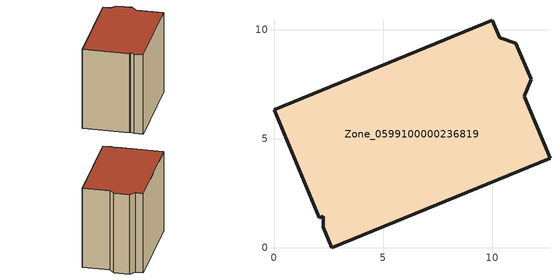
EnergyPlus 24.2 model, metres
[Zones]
Zone_0599100000236819
 floor ground (C_G): 2.08,1.38 0,6.33 9.99,10.44 10.33,9.63 11.08,9.38 11.78,7.72 11.46,6.94 12.64,4.12 2.65,0 2.26,0.94 2.25,1.44 z0
 wall outside (C_F): 2.65,0 12.64,4.12 11.46,6.94 11.78,7.72 11.08,9.38 10.33,9.63 9.99,10.44 0,6.33 2.08,1.38 2.25,1.44 2.26,0.94 2.65,0 z0:9.74
 roof outside (C_R): 2.25,1.44 2.26,0.94 2.65,0 12.64,4.12 11.46,6.94 11.78,7.72 11.08,9.38 10.33,9.63 9.99,10.44 0,6.33 2.08,1.38 z9.74
[BUILDING]
Pand.0599100000236819: North Axis=0; Terrain=City; Loads Convergence Tolerance Value=0.04; Temperature Convergence Tolerance Value=0.4; Solar Distribution=FullExterior; Maximum Number of Warmup Days=25; Minimum Number of Warmup Days=1
[Site:Location]
Rotterdam.The.Hague.AP_ZH_NLD Design_Conditions: Latitude=51.96; Longitude=4.45; Time Zone=1; Elevation=-4.5
[SITE:GROUNDTEMPERATURE:BUILDINGSURFACE]
18, 18, 18, 18, 18, 18, 18, 18, 18, 18, 18, 18
[MATERIAL] Thermal Absorptance=0.9; Solar Absorptance=0.7; Visible Absorptance=0.7
Name | Roughness | Thickness | Conductivity | Density | Specific Heat
G.TI.1946 | MediumSmooth | 0.15 | 1 | 540 | 1210
F.TI.1946 | Rough | 0.3 | 0.857143 | 1920 | 840
R.TI.1946 | MediumRough | 0.2 | 0.1 | 1500 | 1000
[CONSTRUCTION]
C_G: G.TI.1946
C_F: F.TI.1946
C_R: R.TI.1946
[ZONE]
Zone_0599100000236819: Type=1; Multiplier=1; Ceiling Height=Autocalculate; Volume=Autocalculate; Floor Area=autocalculate; Part of Total Floor Area=Yes
[ZONEINFILTRATION:DESIGNFLOWRATE]
Infil_Zone_0599100000236819: Zone or ZoneList or Space or SpaceList=Zone_0599100000236819; Schedule=AlwaysOn; Design Flow Rate Calculation Method=Flow/Area; Flow Rate per Floor Area=0.003; Constant Term Coefficient=1; Temperature Term Coefficient=0; Velocity Term Coefficient=0; Velocity Squared Term Coefficient=0
[HVACTEMPLATE:ZONE:IDEALLOADSAIRSYSTEM]
Zone_0599100000236819: Maximum Heating Supply Air Temperature=50; Minimum Cooling Supply Air Temperature=13; Maximum Heating Supply Air Humidity Ratio=0.0156; Minimum Cooling Supply Air Humidity Ratio=0.0077; Heating Limit=NoLimit; Cooling Limit=NoLimit; Dehumidification Control Type=ConstantSensibleHeatRatio; Cooling Sensible Heat Ratio=0.7; Dehumidification Setpoint=60; Humidification Control Type=None; Humidification Setpoint=30; Outdoor Air Method=None; Outdoor Air Flow Rate per Person=0.00944; Outdoor Air Flow Rate per Zone Floor Area=0; Outdoor Air Flow Rate per Zone=0; Demand Controlled Ventilation Type=None; Outdoor Air Economizer Type=NoEconomizer; Heat Recovery Type=None; Sensible Heat Recovery Effectiveness=0.7; Latent Heat Recovery Effectiveness=0.65
[ZONECONTROL:THERMOSTAT]
ThermostatControl_Zone_0599100000236819: Zone or ZoneList=Zone_0599100000236819; Control Type Schedule=DualSetpointControlType; Control 1=Thermostat_Zone_0599100000236819; Temperature Difference Between Cutout And Setpoint=0
[THERMOSTATSETPOINT:DUALSETPOINT]
Thermostat_Zone_0599100000236819: Heating Setpoint Temperature Schedule=HeatingSetpoint_Zone_0599100000236819; Cooling Setpoint Temperature Schedule=CoolingSetpoint_Zone_0599100000236819
[SCHEDULE:COMPACT]
HeatingSetpoint_Zone_0599100000236819: Through: 12/31, For: AllDays, Until: 24:00, 21
CoolingSetpoint_Zone_0599100000236819: Through: 12/31, For: AllDays, Until: 24:00, 24
DualSetpointControlType: Through: 12/31, For: AllDays, Until: 24:00, 4
AlwaysOn: Through: 12/31, For: AllDays, Until: 24:00, 1
